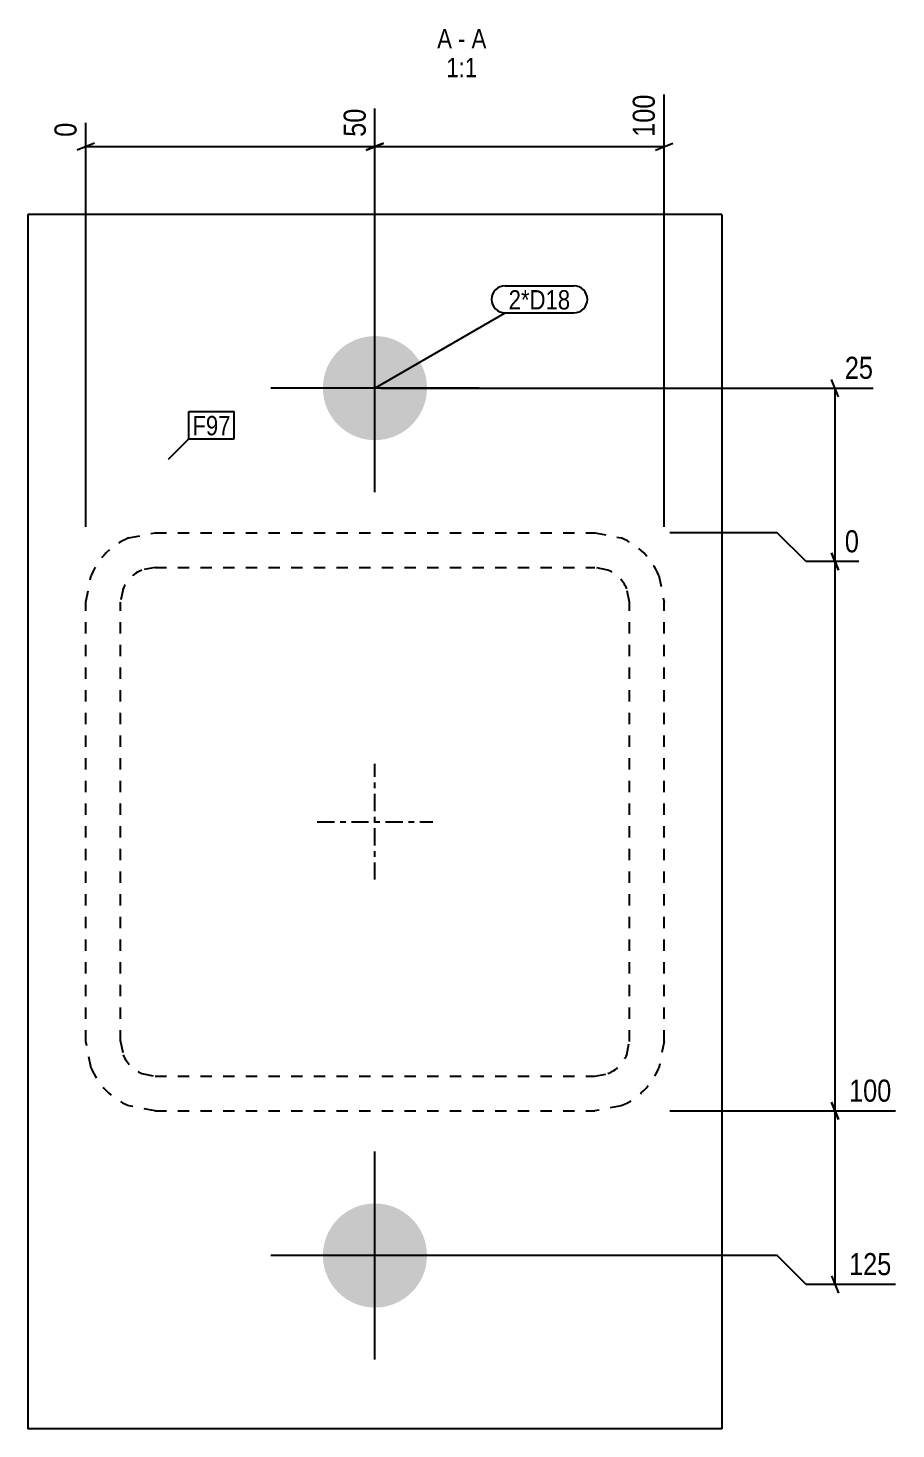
# Model space of a CAD drawing. Header units: millimetres. Extents: x -10 to 24194, y 2 to 931.
# Drawn here: x 16181.9 to 16332, y 2.4 to 244.7 of the extents above; entities that cross this region are included whole.
import ezdxf

# ---------------------------------------------------------------- set-up
doc = ezdxf.new("R2010")
doc.units = ezdxf.units.MM
doc.linetypes.add('DXK_LINE_DOT2', pattern=[3.9198, 1.9599, -1.9599])
doc.linetypes.add('DXK_LINE_DOT3', pattern=[5.9187, 2.979, -0.9799, 0.9799, -0.9799])
for name, color, linetype in [('MÅLSÆTNING', 7, 'Continuous'), ('STÅL', 7, 'Continuous'), ('TEKST', 7, 'Continuous')]:
    doc.layers.add(name, color=color, linetype=linetype)
doc.styles.add('Arial Narrow', font='ARIALN.TTF', dxfattribs={"height": 0.2})

msp = doc.modelspace()

# ---------------------------------------------------------------- hatches: boundary and pattern name
at = {"layer": 'STÅL', "linetype": 'Continuous'}
for points in [[(16241.94, 173.4, -1), (16241.94, 191.4, -1)], [(16241.94, 23.4, -1), (16241.94, 41.4, -1)]]:
    msp.add_hatch(color=96, dxfattribs=at).paths.add_polyline_path(points)

# ---------------------------------------------------------------- linework, layer by layer
at = {"layer": 'MÅLSÆTNING', "color": 7, "linetype": 'Continuous'}
for p, q in [((16291.94, 158.4), (16291.94, 233.17)), ((16241.94, 183.4), (16241.94, 230.73)), ((16191.94, 158.4), (16191.94, 228.29)), ((16193.44, 224.76), (16190.44, 223.56)), ((16191.94, 224.16), (16241.94, 224.16)), ((16240.44, 223.56), (16243.44, 224.76)), ((16290.44, 223.56), (16293.44, 224.76)), ((16242.94, 182.4), (16328.08, 182.4)), ((16322.1, 180.9), (16320.9, 183.9)), ((16321.5, 152.4), (16321.5, 182.4)), ((16311.5, 157.4), (16292.94, 157.4)), ((16311.5, 157.4), (16292.94, 157.4)), ((16316.5, 152.4), (16311.5, 157.4)), ((16316.5, 152.4), (16311.5, 157.4)), ((16320.9, 153.9), (16322.1, 150.9)), ((16322.1, 150.9), (16320.9, 153.9)), ((16325.64, 152.4), (16316.5, 152.4)), ((16325.64, 152.4), (16316.5, 152.4)), ((16321.5, 57.4), (16321.5, 152.4)), ((16320.9, 58.9), (16322.1, 55.9)), ((16322.1, 55.9), (16320.9, 58.9)), ((16292.94, 57.4), (16331.97, 57.4)), ((16292.94, 57.4), (16331.97, 57.4)), ((16321.5, 27.4), (16321.5, 57.4)), ((16311.5, 32.4), (16242.94, 32.4)), ((16316.5, 27.4), (16311.5, 32.4)), ((16331.97, 27.4), (16316.5, 27.4)), ((16320.9, 28.9), (16322.1, 25.9))]:
    msp.add_line(p, q, dxfattribs=at)
at = {"layer": 'STÅL', "color": 2, "linetype": 'Continuous'}
for p, q in [((16301.94, 212.4), (16181.94, 212.4)), ((16181.94, 212.4), (16181.94, 2.4)), ((16301.94, 212.4), (16301.94, 2.4)), ((16301.94, 2.4), (16181.94, 2.4))]:
    msp.add_line(p, q, dxfattribs=at)
at = {"layer": 'STÅL', "color": 96, "linetype": 'Continuous'}
for p, q in [((16241.94, 164.4), (16241.94, 200.4)), ((16259.94, 182.4), (16223.94, 182.4)), ((16241.94, 14.4), (16241.94, 50.4)), ((16259.94, 32.4), (16223.94, 32.4))]:
    msp.add_line(p, q, dxfattribs=at)
at = {"layer": 'STÅL', "color": 7, "linetype": 'DXK_LINE_DOT2'}
for p, q in [((16199.35, 156.49), (16203.94, 157.4)), ((16203.94, 157.4), (16279.94, 157.4)), ((16279.94, 157.4), (16284.54, 156.49)), ((16203.94, 151.4), (16201.65, 150.94)), ((16203.94, 151.4), (16279.94, 151.4)), ((16282.24, 150.94), (16279.94, 151.4)), ((16191.94, 145.4), (16192.86, 149.99)), ((16291.03, 149.99), (16291.94, 145.4)), ((16191.94, 69.4), (16191.94, 145.4)), ((16198.4, 147.7), (16197.94, 145.4)), ((16197.94, 69.4), (16197.94, 145.4)), ((16285.94, 145.4), (16285.49, 147.7)), ((16285.94, 69.4), (16285.94, 145.4)), ((16291.94, 69.4), (16291.94, 145.4)), ((16192.86, 64.81), (16191.94, 69.4)), ((16197.94, 69.4), (16198.4, 67.1)), ((16285.49, 67.1), (16285.94, 69.4)), ((16291.94, 69.4), (16291.03, 64.81)), ((16201.65, 63.86), (16203.94, 63.4)), ((16203.94, 63.4), (16279.94, 63.4)), ((16279.94, 63.4), (16282.24, 63.86)), ((16203.94, 57.4), (16199.35, 58.31)), ((16284.54, 58.31), (16279.94, 57.4)), ((16203.94, 57.4), (16279.94, 57.4))]:
    msp.add_line(p, q, dxfattribs=at)
at = {"layer": 'STÅL', "color": 7, "linetype": 'DXK_LINE_DOT3'}
for p, q in [((16241.94, 97.4), (16241.94, 117.4)), ((16231.94, 107.4), (16251.94, 107.4))]:
    msp.add_line(p, q, dxfattribs=at)
at = {"layer": 'STÅL', "color": 7, "linetype": 'DXK_LINE_DOT2'}
for centre, radius, start, end in [((16203.94, 145.4), 12, 112.5, 157.5), ((16279.94, 145.4), 12, 22.5, 67.5), ((16203.94, 145.4), 6, 112.5, 157.5), ((16279.94, 145.4), 6, 22.5, 67.5), ((16203.94, 69.4), 6, 202.5, 247.5), ((16279.94, 69.4), 6, 292.5, 337.5), ((16203.94, 69.4), 12, 202.5, 247.5), ((16279.94, 69.4), 12, 292.5, 337.5)]:
    msp.add_arc(centre, radius, start, end, dxfattribs=at)

# ---------------------------------------------------------------- wipeouts: each hides what was drawn before it
at = {"color": 0, "linetype": 'Continuous'}
for points in [[(16255.27, 241.17), (16255.27, 244.67), (16252.71, 244.67), (16252.71, 241.17)], [(16259.62, 236.17), (16259.62, 239.67), (16254.29, 239.67), (16254.29, 236.17)]]:
    msp.add_wipeout(points, dxfattribs=at).dxf.layer = 'TEKST'
at = {"color": 0}
for points in [[(16275.72, 196), (16275.72, 199.5), (16265.06, 199.5), (16265.06, 196)], [(16216.98, 174.24), (16216.98, 177.74), (16210.37, 177.74), (16210.37, 174.24)]]:
    msp.add_wipeout(points, dxfattribs=at).dxf.layer = 'TEKST'

# ---------------------------------------------------------------- next in the draw order: texts
at = {"layer": 'TEKST', "color": 3, "linetype": 'Continuous', "style": 'Arial Narrow'}
msp.add_text('1:1', height=3.34, dxfattribs=at).set_placement((16254.29, 236.17))

# ---------------------------------------------------------------- next in the draw order: wipeouts: each hides what was drawn before it
at = {"color": 0, "linetype": 'Continuous'}
for points, layer in [([(16241.14, 231.53), (16235.54, 231.53), (16235.54, 225.06), (16241.14, 225.06)], 'MÅLSÆTNING'), ([(16191.14, 229.09), (16185.54, 229.09), (16185.54, 225.06), (16191.14, 225.06)], 'MÅLSÆTNING'), ([(16328.88, 183.2), (16328.88, 188.8), (16322.4, 188.8), (16322.4, 183.2)], 'MÅLSÆTNING'), ([(16326.44, 153.2), (16326.44, 158.8), (16322.4, 158.8), (16322.4, 153.2)], 'MÅLSÆTNING'), ([(16332.04, 58.2), (16332.04, 63.8), (16323.13, 63.8), (16323.13, 58.2)], 'MÅLSÆTNING'), ([(16332.04, 28.2), (16332.04, 33.8), (16323.13, 33.8), (16323.13, 28.2)], 'MÅLSÆTNING'), ([(16257.6, 241.17), (16257.6, 244.67), (16256.32, 244.67), (16256.32, 241.17)], 'TEKST')]:
    msp.add_wipeout(points, dxfattribs=at).dxf.layer = layer
at = {"color": 0}
for points in [[(16275.72, 196), (16275.72, 199.5), (16265.06, 199.5), (16265.06, 196)], [(16216.98, 174.24), (16216.98, 177.74), (16210.37, 177.74), (16210.37, 174.24)]]:
    msp.add_wipeout(points, dxfattribs=at).dxf.layer = 'TEKST'

# ---------------------------------------------------------------- next in the draw order: linework, layer by layer
at = {"layer": 'MÅLSÆTNING', "color": 7, "linetype": 'Continuous'}
for p, q in [((16241.94, 183.4), (16241.94, 230.73)), ((16243.44, 224.76), (16240.44, 223.56)), ((16241.94, 224.16), (16291.94, 224.16))]:
    msp.add_line(p, q, dxfattribs=at)
at = {"layer": 'TEKST', "color": 7, "linetype": 'Continuous'}
for p, q in [((16264.46, 200.1), (16276.32, 200.1)), ((16241.94, 182.4), (16264.46, 195.4)), ((16264.46, 195.4), (16276.32, 195.4)), ((16209.77, 178.34), (16217.58, 178.34)), ((16209.77, 173.64), (16209.77, 178.34)), ((16217.58, 173.64), (16217.58, 178.34)), ((16206.24, 170.11), (16209.77, 173.64)), ((16209.77, 173.64), (16217.58, 173.64))]:
    msp.add_line(p, q, dxfattribs=at)
for centre, start, end in [((16264.46, 197.75), 90, 270), ((16276.32, 197.75), 270, 90)]:
    msp.add_arc(centre, 2.35, start, end, dxfattribs=at)

# ---------------------------------------------------------------- next in the draw order: texts
at = {"layer": 'MÅLSÆTNING', "color": 3, "linetype": 'Continuous', "style": 'Arial Narrow'}
for s, height, p in [('50', 3.818, (16240.34, 225.86)), ('0', 3.82, (16190.34, 225.86))]:
    msp.add_text(s, height=height, rotation=90.0002, dxfattribs=at).set_placement(p)
for s, height, p in [('25', 3.818, (16323.2, 184)), ('0', 3.82, (16323.2, 154)), ('100', 3.818, (16323.93, 59)), ('125', 3.818, (16323.93, 29))]:
    msp.add_text(s, height=height, dxfattribs=at).set_placement(p)
at = {"layer": 'TEKST', "color": 3, "linetype": 'Continuous', "style": 'Arial Narrow'}
for s, p in [('A', (16252.71, 241.17)), ('-', (16256.32, 241.17))]:
    msp.add_text(s, height=3.34, dxfattribs=at).set_placement(p)
at = {"layer": 'TEKST', "color": 3, "style": 'Arial Narrow'}
for s, p in [('2*D18', (16265.06, 196)), ('F97', (16210.37, 174.24))]:
    msp.add_text(s, height=3.34, dxfattribs=at).set_placement(p)

# ---------------------------------------------------------------- next in the draw order: wipeouts: each hides what was drawn before it
at = {"color": 0, "linetype": 'Continuous'}
msp.add_wipeout([(16261.2, 241.17), (16261.2, 244.67), (16258.65, 244.67), (16258.65, 241.17)], dxfattribs=at).dxf.layer = 'TEKST'

# ---------------------------------------------------------------- next in the draw order: texts
at = {"layer": 'TEKST', "color": 3, "linetype": 'Continuous', "style": 'Arial Narrow'}
msp.add_text('A', height=3.34, dxfattribs=at).set_placement((16258.65, 241.17))

# ---------------------------------------------------------------- next in the draw order: wipeouts: each hides what was drawn before it
at = {"color": 0, "linetype": 'Continuous'}
msp.add_wipeout([(16291.14, 233.97), (16285.54, 233.97), (16285.54, 225.06), (16291.14, 225.06)], dxfattribs=at).dxf.layer = 'MÅLSÆTNING'

# ---------------------------------------------------------------- next in the draw order: texts
at = {"layer": 'MÅLSÆTNING', "color": 3, "linetype": 'Continuous', "style": 'Arial Narrow'}
msp.add_text('100', height=3.818, rotation=90.0002, dxfattribs=at).set_placement((16290.34, 225.86))

doc.saveas('drawing.dxf')
